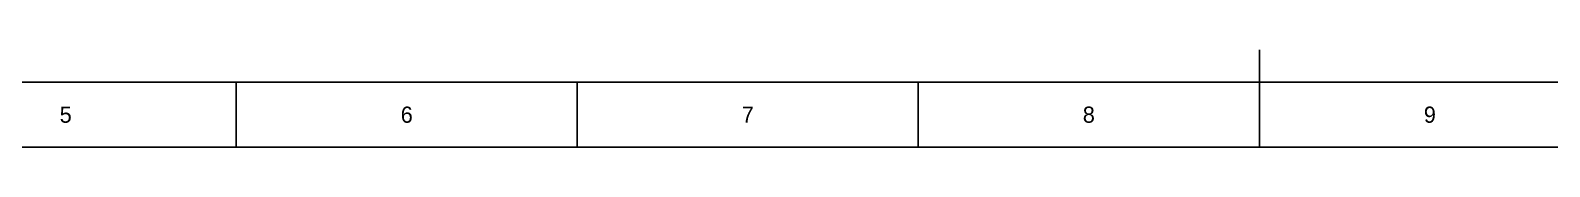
# Model space of a CAD drawing. Extents: x 0 to 1682, y 0 to 1188.
# Drawn here: x 462.2 to 930.5, y 0 to 30 of the extents above; entities that cross this region are included whole.
import ezdxf
from ezdxf.enums import TextEntityAlignment as Align

# ---------------------------------------------------------------- set-up
doc = ezdxf.new("R2010")
doc.units = 0
for name, color, linetype in [('FINA', 7, 'CONTINUOUS'), ('NORMA', 7, 'CONTINUOUS'), ('TEXTO', 7, 'CONTINUOUS')]:
    doc.layers.add(name, color=color, linetype=linetype)

msp = doc.modelspace()

# ---------------------------------------------------------------- linework, layer by layer
at = {"layer": 'FINA'}
for p, q in [((525.625, 0), (525.625, 20)), ((630.75, 0), (630.75, 20)), ((735.875, 0), (735.875, 20)), ((841, 0), (841, 20)), ((0, 0), (1682, 0))]:
    msp.add_line(p, q, dxfattribs=at)
at = {"layer": 'NORMA'}
for p, q in [((841, 0), (841, 30)), ((40, 20), (1662, 20))]:
    msp.add_line(p, q, dxfattribs=at)

# ---------------------------------------------------------------- texts
at = {"layer": 'TEXTO'}
for s, p in [('5', (473.0625, 10)), ('6', (578.1875, 10)), ('7', (683.3125, 10)), ('8', (788.4375, 10)), ('9', (893.5625, 10))]:
    msp.add_text(s, height=5, dxfattribs=at).set_placement(p, align=Align.MIDDLE_CENTER)

doc.saveas('drawing.dxf')
